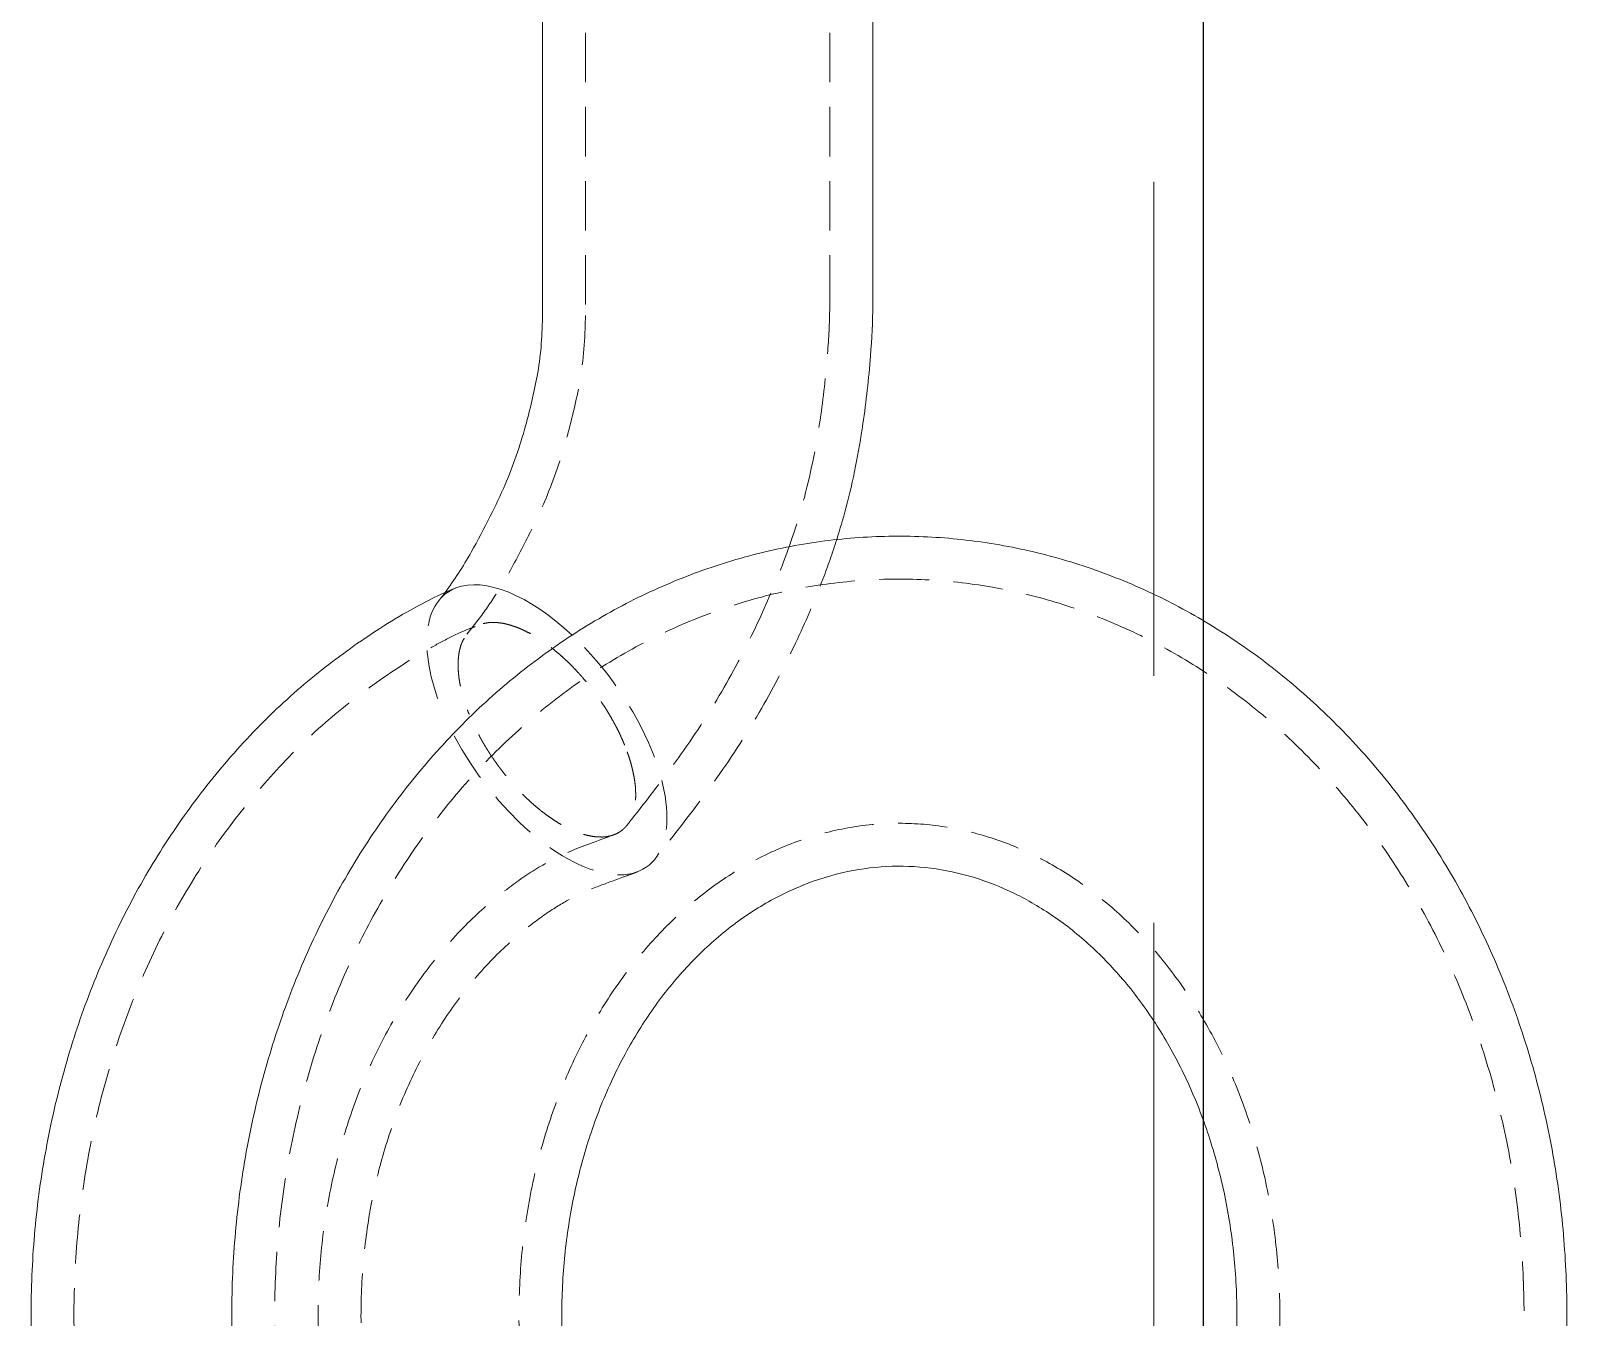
# Model space of a CAD drawing. Header units: millimetres. Extents: x -46397 to 283259, y -8690 to 23983.
# Drawn here: x 128234.5 to 128390, y 7012.3 to 7142.5 of the extents above; entities that cross this region are included whole.
import ezdxf

# ---------------------------------------------------------------- set-up
doc = ezdxf.new("R2010")
doc.units = ezdxf.units.MM
doc.linetypes.add('HIDDENX2', pattern=[0.75, 0.5, -0.25])
doc.layers.add('DUONGCHINH', color=7, linetype='Continuous', lineweight=25)

# ---------------------------------------------------------------- blocks, each defined once
blk = doc.blocks.new('A$C3d023de0')
at = {"color": 3, "linetype": 'HIDDENX2', "lineweight": 0, "ltscale": 100, "extrusion": (0, 1, 0)}
blk.add_line((600, 1954.61), (600, 454.61), dxfattribs=at)
at = {"layer": 'DUONGCHINH', "color": 2, "ltscale": 10, "extrusion": (0, 1, 0)}
blk.add_line((605, 1954.61), (605, 454.61), dxfattribs=at)
blk = doc.blocks.new('q kjekjas ad')
at = {"color": 1, "linetype": 'HIDDENX2', "lineweight": 0, "ltscale": 10, "extrusion": (0, 1, 0)}
for p, q in [((-4457.44, 1867.19), (-4457.44, 2044.75)), ((-4432.73, 1867.19), (-4432.73, 2044.75))]:
    blk.add_line(p, q, dxfattribs=at)
at = {"color": 2, "linetype": 'Continuous', "lineweight": 0, "ltscale": 10, "extrusion": (0, 1, 0)}
for p, q in [((-4461.78, 1867.19), (-4461.78, 2039.28)), ((-4428.38, 1867.19), (-4428.38, 2039.28))]:
    blk.add_line(p, q, dxfattribs=at)
at = {"color": 2, "linetype": 'Continuous', "lineweight": 0, "ltscale": 10}
blk.add_ellipse((-4461.35, 1824.16), major_axis=(10.15, -13.84), ratio=0.482304, start_param=1.941533, end_param=3.011061, dxfattribs=at)
at = {"color": 1, "linetype": 'HIDDENX2', "lineweight": 0, "ltscale": 10}
for start_param, end_param in [(3.011061, 4.22975), (1.088158, 1.941533), (-1.870023, 1.088158)]:
    blk.add_ellipse((-4461.35, 1824.16), major_axis=(10.15, -13.84), ratio=0.482304, start_param=start_param, end_param=end_param, dxfattribs=at)
at = {"color": 2, "linetype": 'Continuous', "lineweight": 0, "ltscale": 10}
for points, knots in [([(-4471.65, 1838.06), (-4470.7, 1839.32), (-4469.84, 1840.64), (-4468.35, 1843.3), (-4467.7, 1844.55), (-4466.55, 1846.82), (-4466.04, 1847.89), (-4464.76, 1850.86), (-4464.08, 1852.86), (-4463.05, 1856.58), (-4462.65, 1858.27), (-4461.97, 1861.87), (-4461.83, 1863.88), (-4461.79, 1866.31), (-4461.78, 1866.75), (-4461.78, 1867.19)], [1.202967, 1.202967, 1.202967, 1.202967, 6.71604, 6.71604, 11.010454, 11.010454, 14.749286, 14.749286, 21.290886, 21.290886, 26.543, 26.543, 32.500959, 32.500959, 33.824681, 33.824681, 33.824681, 33.824681]), ([(-4428.38, 1867.19), (-4428.38, 1865.45), (-4428.47, 1863.72), (-4428.78, 1859.69), (-4429.04, 1857.4), (-4429.79, 1852.25), (-4430.35, 1849.38), (-4431.38, 1845.51), (-4431.69, 1844.45), (-4432.02, 1843.41)], [0, 0, 0, 0, 5.212505, 5.212505, 12.122878, 12.122878, 20.889201, 20.889201, 24.207874, 24.207874, 24.207874, 24.207874]), ([(-4443.15, 1684.07), (-4444.28, 1684.51), (-4445.37, 1685), (-4447.86, 1686.21), (-4449.24, 1686.95), (-4452.67, 1688.92), (-4454.7, 1690.2), (-4458.9, 1693.12), (-4461.05, 1694.78), (-4465.04, 1698.24), (-4466.9, 1700.03), (-4470.52, 1703.83), (-4472.28, 1705.86), (-4475.64, 1710.13), (-4477.23, 1712.37), (-4480.17, 1716.94), (-4481.52, 1719.29), (-4484.02, 1724.11), (-4485.18, 1726.59), (-4487.26, 1731.68), (-4488.2, 1734.29), (-4489.83, 1739.58), (-4490.53, 1742.27), (-4491.7, 1747.68), (-4492.16, 1750.41), (-4492.84, 1755.91), (-4493.07, 1758.67), (-4493.27, 1764.19), (-4493.25, 1766.96), (-4492.97, 1772.46), (-4492.71, 1775.19), (-4491.95, 1780.6), (-4491.45, 1783.29), (-4490.22, 1788.56), (-4489.48, 1791.16), (-4487.79, 1796.25), (-4486.84, 1798.75), (-4484.7, 1803.6), (-4483.53, 1805.96), (-4480.98, 1810.52), (-4479.6, 1812.72), (-4476.65, 1816.94), (-4475.08, 1818.97), (-4471.78, 1822.8), (-4470.04, 1824.62), (-4466.41, 1828.04), (-4464.51, 1829.63), (-4460.59, 1832.59), (-4458.57, 1833.94), (-4454.42, 1836.4), (-4452.28, 1837.51), (-4447.94, 1839.45), (-4445.73, 1840.29), (-4441.24, 1841.71), (-4438.97, 1842.28), (-4434.39, 1843.15), (-4432.09, 1843.45), (-4427.47, 1843.77), (-4425.15, 1843.79), (-4420.54, 1843.57), (-4418.24, 1843.32), (-4413.68, 1842.56), (-4411.41, 1842.04), (-4406.95, 1840.75), (-4404.74, 1839.96), (-4400.41, 1838.15), (-4398.29, 1837.11), (-4394.14, 1834.79), (-4392.11, 1833.5), (-4388.19, 1830.69), (-4386.29, 1829.17), (-4382.63, 1825.9), (-4380.87, 1824.15), (-4377.51, 1820.46), (-4375.91, 1818.5), (-4372.89, 1814.41), (-4371.47, 1812.27), (-4368.83, 1807.83), (-4367.61, 1805.52), (-4365.37, 1800.77), (-4364.36, 1798.32), (-4362.55, 1793.31), (-4361.75, 1790.74), (-4360.4, 1785.52), (-4359.83, 1782.87), (-4358.94, 1777.5), (-4358.61, 1774.77), (-4358.2, 1769.3), (-4358.11, 1766.55), (-4358.17, 1761.03), (-4358.33, 1758.26), (-4358.87, 1752.76), (-4359.27, 1750.01), (-4360.3, 1744.57), (-4360.93, 1741.87), (-4362.43, 1736.54), (-4363.3, 1733.91), (-4365.26, 1728.76), (-4366.36, 1726.23), (-4368.76, 1721.29), (-4370.07, 1718.89), (-4372.9, 1714.23), (-4374.42, 1711.97), (-4377.64, 1707.63), (-4379.35, 1705.55), (-4382.94, 1701.58), (-4384.83, 1699.69), (-4388.75, 1696.12), (-4390.8, 1694.44), (-4395.01, 1691.32), (-4397.19, 1689.87), (-4401.35, 1687.41), (-4403.33, 1686.35), (-4405.34, 1685.4)], [0, 0, 0, 0, 3.736782, 3.736782, 8.690877, 8.690877, 16.285142, 16.285142, 24.7727, 24.7727, 32.741422, 32.741422, 41.031425, 41.031425, 49.425377, 49.425377, 57.629031, 57.629031, 65.89181, 65.89181, 74.223387, 74.223387, 82.53415, 82.53415, 90.835663, 90.835663, 99.143593, 99.143593, 107.458696, 107.458696, 115.761181, 115.761181, 124.069663, 124.069663, 132.364349, 132.364349, 140.660202, 140.660202, 148.934648, 148.934648, 157.19508, 157.19508, 165.431309, 165.431309, 173.630004, 173.630004, 181.794581, 181.794581, 189.902224, 189.902224, 197.967987, 197.967987, 205.972631, 205.972631, 213.938901, 213.938901, 221.860338, 221.860338, 229.761023, 229.761023, 237.650324, 237.650324, 245.544846, 245.544846, 253.465518, 253.465518, 261.415214, 261.415214, 269.417684, 269.417684, 277.461278, 277.461278, 285.56635, 285.56635, 293.710295, 293.710295, 301.905818, 301.905818, 310.129192, 310.129192, 318.383666, 318.383666, 326.65743, 326.65743, 334.941, 334.941, 343.241528, 343.241528, 351.539374, 351.539374, 359.849184, 359.849184, 368.153056, 368.153056, 376.465547, 376.465547, 384.771554, 384.771554, 393.080456, 393.080456, 401.381504, 401.381504, 409.674384, 409.674384, 417.958751, 417.958751, 426.22026, 426.22026, 434.468223, 434.468223, 442.681364, 442.681364, 449.750441, 449.750441, 449.750441, 449.750441]), ([(-4439.19, 1678.51), (-4440.57, 1678.58), (-4441.95, 1678.69), (-4445.82, 1679.11), (-4448.31, 1679.51), (-4453.24, 1680.59), (-4455.68, 1681.26), (-4460.49, 1682.87), (-4462.86, 1683.8), (-4467.51, 1685.92), (-4469.79, 1687.11), (-4474.24, 1689.72), (-4476.41, 1691.15), (-4480.61, 1694.23), (-4482.64, 1695.89), (-4486.56, 1699.41), (-4488.44, 1701.28), (-4492.03, 1705.21), (-4493.74, 1707.28), (-4496.98, 1711.58), (-4498.5, 1713.82), (-4501.34, 1718.45), (-4502.67, 1720.84), (-4505.09, 1725.75), (-4506.2, 1728.27), (-4508.19, 1733.4), (-4509.07, 1736.02), (-4510.6, 1741.34), (-4511.25, 1744.04), (-4512.31, 1749.47), (-4512.73, 1752.22), (-4513.31, 1757.73), (-4513.48, 1760.49), (-4513.58, 1766.02), (-4513.5, 1768.78), (-4513.12, 1774.26), (-4512.81, 1776.99), (-4511.94, 1782.38), (-4511.39, 1785.05), (-4510.06, 1790.29), (-4509.28, 1792.87), (-4507.5, 1797.92), (-4506.49, 1800.39), (-4504.26, 1805.2), (-4503.04, 1807.54), (-4500.4, 1812.02), (-4498.98, 1814.18), (-4495.97, 1818.3), (-4494.37, 1820.27), (-4490.98, 1824.06), (-4489.18, 1825.87), (-4485.46, 1829.19), (-4483.56, 1830.71), (-4479.64, 1833.54), (-4477.63, 1834.87), (-4473.96, 1836.97), (-4472.05, 1837.94), (-4470.54, 1838.52)], [487.002271, 487.002271, 487.002271, 487.002271, 491.446747, 491.446747, 499.52563, 499.52563, 507.620648, 507.620648, 515.724669, 515.724669, 523.86068, 523.86068, 532.015976, 532.015976, 540.207314, 540.207314, 548.422614, 548.422614, 556.665861, 556.665861, 564.932935, 564.932935, 573.211754, 573.211754, 581.511744, 581.511744, 589.811149, 589.811149, 598.125079, 598.125079, 606.432974, 606.432974, 614.747888, 614.747888, 623.056614, 623.056614, 631.370281, 631.370281, 639.675133, 639.675133, 647.964596, 647.964596, 656.270969, 656.270969, 664.572003, 664.572003, 672.78997, 672.78997, 680.981042, 680.981042, 689.309319, 689.309319, 697.364517, 697.364517, 705.44689, 705.44689, 711.420081, 711.420081, 711.420081, 711.420081]), ([(-4425.94, 1713.19), (-4425.27, 1713.37), (-4424.61, 1713.58), (-4422.2, 1714.4), (-4420.48, 1715.13), (-4417.13, 1716.83), (-4415.5, 1717.8), (-4412.36, 1719.98), (-4410.84, 1721.18), (-4407.96, 1723.78), (-4406.58, 1725.18), (-4403.99, 1728.17), (-4402.76, 1729.76), (-4400.49, 1733.08), (-4399.43, 1734.83), (-4397.51, 1738.44), (-4396.64, 1740.32), (-4395.1, 1744.16), (-4394.43, 1746.14), (-4393.29, 1750.16), (-4392.82, 1752.21), (-4392.1, 1756.34), (-4391.84, 1758.42), (-4391.54, 1762.59), (-4391.5, 1764.67), (-4391.62, 1768.81), (-4391.79, 1770.87), (-4392.33, 1774.9), (-4392.7, 1776.89), (-4393.64, 1780.75), (-4394.21, 1782.64), (-4395.51, 1786.27), (-4396.26, 1788.02), (-4397.9, 1791.37), (-4398.81, 1792.96), (-4400.75, 1795.96), (-4401.79, 1797.37), (-4403.99, 1799.99), (-4405.14, 1801.2), (-4407.55, 1803.4), (-4408.8, 1804.4), (-4411.37, 1806.16), (-4412.7, 1806.94), (-4415.41, 1808.26), (-4416.8, 1808.81), (-4419.63, 1809.66), (-4421.07, 1809.97), (-4423.99, 1810.34), (-4425.48, 1810.4), (-4428.48, 1810.24), (-4429.99, 1810.03), (-4433, 1809.33), (-4434.49, 1808.84), (-4437.41, 1807.6), (-4438.84, 1806.85), (-4441.6, 1805.11), (-4442.94, 1804.12), (-4445.49, 1801.91), (-4446.71, 1800.7), (-4449.01, 1798.09), (-4450.1, 1796.68), (-4452.12, 1793.68), (-4453.06, 1792.09), (-4454.77, 1788.76), (-4455.55, 1787.01), (-4456.92, 1783.39), (-4457.51, 1781.51), (-4458.5, 1777.66), (-4458.9, 1775.67), (-4459.5, 1771.65), (-4459.69, 1769.59), (-4459.87, 1765.46), (-4459.85, 1763.37), (-4459.61, 1759.2), (-4459.38, 1757.11), (-4458.71, 1752.97), (-4458.26, 1750.91), (-4457.17, 1746.88), (-4456.53, 1744.89), (-4455.04, 1741.02), (-4454.19, 1739.13), (-4452.33, 1735.5), (-4451.3, 1733.75), (-4449.09, 1730.41), (-4447.9, 1728.81), (-4445.37, 1725.78), (-4444.02, 1724.34), (-4441.24, 1721.75), (-4439.81, 1720.58), (-4436.77, 1718.36), (-4435.15, 1717.32), (-4432.16, 1715.72), (-4430.73, 1715.11), (-4428.28, 1714.14), (-4427.36, 1713.79), (-4426.43, 1713.44)], [163.287336, 163.287336, 163.287336, 163.287336, 165.834441, 165.834441, 172.520937, 172.520937, 179.121616, 179.121616, 185.621, 185.621, 192.040478, 192.040478, 198.407051, 198.407051, 204.732681, 204.732681, 211.031282, 211.031282, 217.321416, 217.321416, 223.60642, 223.60642, 229.887517, 229.887517, 236.171753, 236.171753, 242.462925, 242.462925, 248.75409, 248.75409, 255.051114, 255.051114, 261.366473, 261.366473, 267.692478, 267.692478, 274.049214, 274.049214, 280.468081, 280.468081, 286.95951, 286.95951, 293.571445, 293.571445, 300.370556, 300.370556, 307.368804, 307.368804, 314.577543, 314.577543, 321.915045, 321.915045, 329.192042, 329.192042, 336.276195, 336.276195, 343.137632, 343.137632, 349.795402, 349.795402, 356.306958, 356.306958, 362.734912, 362.734912, 369.104798, 369.104798, 375.432671, 375.432671, 381.747649, 381.747649, 388.052325, 388.052325, 394.344767, 394.344767, 400.638283, 400.638283, 406.926969, 406.926969, 413.208873, 413.208873, 419.506659, 419.506659, 425.777707, 425.777707, 432.075745, 432.075745, 438.487717, 438.487717, 444.689584, 444.689584, 451.256317, 451.256317, 456.953501, 456.953501, 460.240114, 460.240114, 460.240114, 460.240114])]:
    blk.add_open_spline(points, degree=3, knots=knots, dxfattribs=at)
at = {"color": 1, "linetype": 'HIDDENX2', "lineweight": 0, "ltscale": 10}
for points, knots in [([(-4469.44, 1833.84), (-4468.74, 1834.72), (-4468.09, 1835.54), (-4466.88, 1837.26), (-4466.31, 1838.14), (-4464.98, 1840.38), (-4464.23, 1841.8), (-4462.83, 1844.54), (-4462.18, 1845.88), (-4460.76, 1849.17), (-4460.06, 1851.19), (-4458.96, 1855.03), (-4458.52, 1856.83), (-4457.74, 1860.75), (-4457.52, 1862.95), (-4457.45, 1865.82), (-4457.44, 1866.51), (-4457.44, 1867.19)], [0, 0, 0, 0, 3.622244, 3.622244, 7.119635, 7.119635, 12.072728, 12.072728, 16.747494, 16.747494, 23.34736, 23.34736, 28.947643, 28.947643, 35.523479, 35.523479, 37.572901, 37.572901, 37.572901, 37.572901]), ([(-4432.73, 1867.19), (-4432.73, 1865.64), (-4432.81, 1864.08), (-4433.09, 1860.35), (-4433.32, 1858.17), (-4434.04, 1853.2), (-4434.57, 1850.4), (-4435.93, 1845.31), (-4436.69, 1843), (-4438.37, 1838.62), (-4439.28, 1836.56), (-4441.36, 1832.16), (-4442.58, 1829.85), (-4445.28, 1825.29), (-4446.78, 1823.06), (-4449.77, 1818.94), (-4451.25, 1817.02), (-4452.92, 1814.91), (-4453.09, 1814.7), (-4453.26, 1814.48)], [0, 0, 0, 0, 4.667864, 4.667864, 11.245116, 11.245116, 19.775437, 19.775437, 27.155795, 27.155795, 34.085706, 34.085706, 42.145558, 42.145558, 50.53173, 50.53173, 58.263865, 58.263865, 59.145405, 59.145405, 59.145405, 59.145405]), ([(-4432.02, 1843.41), (-4432.45, 1842.05), (-4432.92, 1840.71), (-4434.26, 1837.2), (-4435.19, 1835.05), (-4437.32, 1830.54), (-4438.55, 1828.18), (-4441.29, 1823.48), (-4442.83, 1821.13), (-4445.88, 1816.89), (-4447.36, 1814.95), (-4449.38, 1812.38), (-4449.9, 1811.73), (-4450.42, 1811.08)], [24.207874, 24.207874, 24.207874, 24.207874, 28.51224, 28.51224, 35.68008, 35.68008, 43.846065, 43.846065, 52.528654, 52.528654, 60.300595, 60.300595, 62.967853, 62.967853, 62.967853, 62.967853]), ([(-4440.97, 1687.89), (-4442.43, 1688.45), (-4443.99, 1689.14), (-4446.38, 1690.35), (-4447.29, 1690.85), (-4450.34, 1692.58), (-4452.42, 1693.89), (-4456.6, 1696.82), (-4458.7, 1698.46), (-4462.55, 1701.86), (-4464.34, 1703.6), (-4467.82, 1707.34), (-4469.52, 1709.34), (-4472.75, 1713.53), (-4474.27, 1715.73), (-4477.06, 1720.22), (-4478.34, 1722.51), (-4480.7, 1727.23), (-4481.78, 1729.67), (-4483.72, 1734.65), (-4484.59, 1737.21), (-4486.08, 1742.38), (-4486.71, 1745), (-4487.74, 1750.28), (-4488.13, 1752.95), (-4488.68, 1758.3), (-4488.84, 1760.99), (-4488.92, 1766.36), (-4488.83, 1769.04), (-4488.43, 1774.36), (-4488.11, 1777.01), (-4487.23, 1782.23), (-4486.67, 1784.81), (-4485.34, 1789.88), (-4484.55, 1792.37), (-4482.77, 1797.22), (-4481.76, 1799.6), (-4479.55, 1804.19), (-4478.34, 1806.43), (-4475.73, 1810.71), (-4474.32, 1812.77), (-4471.33, 1816.7), (-4469.75, 1818.57), (-4466.42, 1822.1), (-4464.67, 1823.76), (-4461.04, 1826.85), (-4459.15, 1828.29), (-4455.25, 1830.9), (-4453.24, 1832.09), (-4449.14, 1834.2), (-4447.04, 1835.13), (-4442.78, 1836.71), (-4440.61, 1837.38), (-4436.24, 1838.42), (-4434.03, 1838.81), (-4429.61, 1839.31), (-4427.38, 1839.43), (-4422.94, 1839.39), (-4420.72, 1839.23), (-4416.31, 1838.64), (-4414.12, 1838.21), (-4409.79, 1837.09), (-4407.65, 1836.39), (-4403.44, 1834.75), (-4401.38, 1833.79), (-4397.34, 1831.64), (-4395.37, 1830.43), (-4391.55, 1827.79), (-4389.69, 1826.35), (-4386.13, 1823.24), (-4384.41, 1821.56), (-4381.14, 1818.02), (-4379.58, 1816.15), (-4376.65, 1812.21), (-4375.27, 1810.15), (-4372.71, 1805.86), (-4371.52, 1803.63), (-4369.35, 1799.03), (-4368.37, 1796.65), (-4366.62, 1791.79), (-4365.86, 1789.3), (-4364.56, 1784.23), (-4364.02, 1781.65), (-4363.18, 1776.42), (-4362.88, 1773.78), (-4362.51, 1768.46), (-4362.44, 1765.78), (-4362.55, 1760.41), (-4362.72, 1757.72), (-4363.31, 1752.37), (-4363.72, 1749.71), (-4364.78, 1744.43), (-4365.43, 1741.81), (-4366.96, 1736.65), (-4367.84, 1734.11), (-4369.82, 1729.14), (-4370.92, 1726.7), (-4373.33, 1721.96), (-4374.65, 1719.65), (-4377.48, 1715.19), (-4378.99, 1713.04), (-4382.2, 1708.91), (-4383.9, 1706.93), (-4387.46, 1703.18), (-4389.33, 1701.41), (-4393.21, 1698.07), (-4395.23, 1696.51), (-4399.4, 1693.62), (-4401.55, 1692.29), (-4405.96, 1689.88), (-4408.22, 1688.8), (-4412.81, 1686.9), (-4415.15, 1686.07), (-4419.89, 1684.7), (-4422.28, 1684.15), (-4427.1, 1683.32), (-4429.53, 1683.03), (-4434.4, 1682.74), (-4436.83, 1682.74), (-4441.69, 1682.99), (-4444.11, 1683.25), (-4448.92, 1684.05), (-4451.31, 1684.58), (-4456.02, 1685.91), (-4458.35, 1686.71), (-4462.93, 1688.56), (-4465.18, 1689.61), (-4469.57, 1691.96), (-4471.71, 1693.26), (-4475.88, 1696.09), (-4477.9, 1697.63), (-4481.79, 1700.91), (-4483.67, 1702.66), (-4487.25, 1706.36), (-4488.97, 1708.32), (-4492.21, 1712.4), (-4493.74, 1714.53), (-4496.6, 1718.95), (-4497.93, 1721.24), (-4500.39, 1725.94), (-4501.51, 1728.36), (-4503.53, 1733.31), (-4504.44, 1735.84), (-4506.01, 1740.97), (-4506.69, 1743.58), (-4507.8, 1748.85), (-4508.24, 1751.51), (-4508.88, 1756.86), (-4509.08, 1759.55), (-4509.24, 1764.92), (-4509.2, 1767.6), (-4508.88, 1772.94), (-4508.6, 1775.6), (-4507.81, 1780.84), (-4507.3, 1783.44), (-4506.05, 1788.54), (-4505.3, 1791.05), (-4503.6, 1795.95), (-4502.63, 1798.35), (-4500.5, 1803.02), (-4499.32, 1805.29), (-4496.77, 1809.63), (-4495.41, 1811.71), (-4492.5, 1815.69), (-4490.95, 1817.59), (-4487.68, 1821.23), (-4485.93, 1822.97), (-4482.33, 1826.15), (-4480.49, 1827.59), (-4476.67, 1830.31), (-4474.69, 1831.59), (-4471.89, 1833.13), (-4471.16, 1833.51), (-4470, 1834.05), (-4469.58, 1834.23), (-4469.05, 1834.44), (-4468.96, 1834.47), (-4468.76, 1834.55), (-4468.63, 1834.6), (-4468.39, 1834.7), (-4468.27, 1834.74), (-4468.15, 1834.79)], [0, 0, 0, 0, 5.168767, 5.168767, 8.494414, 8.494414, 16.316634, 16.316634, 24.651506, 24.651506, 32.400611, 32.400611, 40.514911, 40.514911, 48.681598, 48.681598, 56.646036, 56.646036, 64.687646, 64.687646, 72.78762, 72.78762, 80.857924, 80.857924, 88.931761, 88.931761, 97.008113, 97.008113, 105.092506, 105.092506, 113.163775, 113.163775, 121.239416, 121.239416, 129.306948, 129.306948, 137.363803, 137.363803, 145.414438, 145.414438, 153.436933, 153.436933, 161.446436, 161.446436, 169.424804, 169.424804, 177.382569, 177.382569, 185.287582, 185.287582, 193.143438, 193.143438, 200.962432, 200.962432, 208.732506, 208.732506, 216.485728, 216.485728, 224.222502, 224.222502, 231.962094, 231.962094, 239.706495, 239.706495, 247.48316, 247.48316, 255.306263, 255.306263, 263.175714, 263.175714, 271.106766, 271.106766, 279.046392, 279.046392, 287.026008, 287.026008, 295.026826, 295.026826, 303.058301, 303.058301, 311.105773, 311.105773, 319.16225, 319.16225, 327.234982, 327.234982, 335.30307, 335.30307, 343.383544, 343.383544, 351.456769, 351.456769, 359.537456, 359.537456, 367.613105, 367.613105, 375.685896, 375.685896, 383.756708, 383.756708, 391.811423, 391.811423, 399.862187, 399.862187, 407.88606, 407.88606, 415.909143, 415.909143, 423.921172, 423.921172, 431.906713, 431.906713, 439.863748, 439.863748, 447.786791, 447.786791, 455.69731, 455.69731, 463.587166, 463.587166, 471.485972, 471.485972, 479.379216, 479.379216, 487.285305, 487.285305, 495.213501, 495.213501, 503.158951, 503.158951, 511.137958, 511.137958, 519.134367, 519.134367, 527.168319, 527.168319, 535.207925, 535.207925, 543.255555, 543.255555, 551.314602, 551.314602, 559.380076, 559.380076, 567.460405, 567.460405, 575.535204, 575.535204, 583.62058, 583.62058, 591.696832, 591.696832, 599.782144, 599.782144, 607.857629, 607.857629, 615.919222, 615.919222, 623.99819, 623.99819, 632.072605, 632.072605, 640.064771, 640.064771, 648.044076, 648.044076, 656.165248, 656.165248, 664.016637, 664.016637, 672.032002, 672.032002, 674.758867, 674.758867, 676.232648, 676.232648, 676.543742, 676.543742, 677.043742, 677.043742, 677.517039, 677.517039, 677.517039, 677.517039]), ([(-4453.49, 1822.62), (-4453.49, 1822.63), (-4453.5, 1822.65), (-4453.51, 1822.67), (-4453.56, 1822.79), (-4453.61, 1822.91), (-4453.66, 1823.03), (-4453.71, 1823.15), (-4453.77, 1823.27), (-4453.82, 1823.39), (-4453.88, 1823.52), (-4453.93, 1823.64), (-4453.99, 1823.77), (-4454.05, 1823.89), (-4454.11, 1824.01), (-4454.17, 1824.13), (-4454.23, 1824.25), (-4454.29, 1824.37), (-4454.35, 1824.49), (-4454.37, 1824.52), (-4454.39, 1824.56), (-4454.41, 1824.6), (-4454.43, 1824.64), (-4454.45, 1824.67), (-4454.47, 1824.7), (-4454.51, 1824.78), (-4454.55, 1824.85), (-4454.59, 1824.93), (-4454.63, 1825), (-4454.67, 1825.08), (-4454.71, 1825.15), (-4454.81, 1825.32), (-4454.9, 1825.49), (-4455.01, 1825.67), (-4455.02, 1825.69), (-4455.04, 1825.72), (-4455.06, 1825.75), (-4455.16, 1825.92), (-4455.27, 1826.09), (-4455.38, 1826.27), (-4455.4, 1826.3), (-4455.42, 1826.34), (-4455.44, 1826.38), (-4455.55, 1826.55), (-4455.67, 1826.72), (-4455.78, 1826.89), (-4455.8, 1826.92), (-4455.82, 1826.95), (-4455.84, 1826.98), (-4455.85, 1826.99), (-4455.86, 1827.01), (-4455.87, 1827.03), (-4455.99, 1827.2), (-4456.11, 1827.37), (-4456.23, 1827.55), (-4456.25, 1827.57), (-4456.27, 1827.59), (-4456.28, 1827.61), (-4456.4, 1827.78), (-4456.53, 1827.95), (-4456.66, 1828.13), (-4456.68, 1828.15), (-4456.7, 1828.18), (-4456.73, 1828.21), (-4456.86, 1828.38), (-4456.99, 1828.55), (-4457.13, 1828.72), (-4457.15, 1828.75), (-4457.18, 1828.78), (-4457.21, 1828.82), (-4457.34, 1828.98), (-4457.48, 1829.15), (-4457.63, 1829.32), (-4457.64, 1829.34), (-4457.65, 1829.35), (-4457.66, 1829.36), (-4457.75, 1829.46), (-4457.83, 1829.56), (-4457.92, 1829.66), (-4457.98, 1829.73), (-4458.04, 1829.79), (-4458.11, 1829.86), (-4458.12, 1829.88), (-4458.14, 1829.9), (-4458.15, 1829.91), (-4458.3, 1830.08), (-4458.45, 1830.24), (-4458.61, 1830.4), (-4458.63, 1830.42), (-4458.65, 1830.44), (-4458.67, 1830.46), (-4458.81, 1830.61), (-4458.96, 1830.76), (-4459.11, 1830.91), (-4459.26, 1831.06), (-4459.42, 1831.2), (-4459.57, 1831.35), (-4459.73, 1831.49), (-4459.89, 1831.63), (-4460.05, 1831.78), (-4460.22, 1831.92), (-4460.39, 1832.06), (-4460.56, 1832.2), (-4460.61, 1832.25), (-4460.66, 1832.29), (-4460.71, 1832.33), (-4460.83, 1832.42), (-4460.96, 1832.52), (-4461.08, 1832.62), (-4461.26, 1832.75), (-4461.44, 1832.88), (-4461.62, 1833.01), (-4461.79, 1833.13), (-4461.95, 1833.24), (-4462.12, 1833.35), (-4462.29, 1833.46), (-4462.46, 1833.57), (-4462.64, 1833.67), (-4462.81, 1833.77), (-4462.98, 1833.87), (-4463.15, 1833.96), (-4463.32, 1834.04), (-4463.48, 1834.13), (-4463.64, 1834.2), (-4463.75, 1834.26), (-4463.85, 1834.3), (-4463.96, 1834.35), (-4464.02, 1834.37), (-4464.07, 1834.4), (-4464.13, 1834.42), (-4464.29, 1834.49), (-4464.45, 1834.55), (-4464.62, 1834.61), (-4464.77, 1834.66), (-4464.93, 1834.71), (-4465.08, 1834.76), (-4465.23, 1834.8), (-4465.38, 1834.84), (-4465.53, 1834.88), (-4465.69, 1834.91), (-4465.83, 1834.94), (-4465.98, 1834.96), (-4466.13, 1834.98), (-4466.28, 1835), (-4466.43, 1835.01), (-4466.58, 1835.02), (-4466.72, 1835.03), (-4466.86, 1835.02), (-4466.93, 1835.02), (-4467, 1835.02), (-4467.07, 1835.02), (-4467.14, 1835.01), (-4467.21, 1835), (-4467.28, 1835), (-4467.41, 1834.98), (-4467.54, 1834.96), (-4467.66, 1834.93), (-4467.67, 1834.93), (-4467.68, 1834.93), (-4467.69, 1834.93), (-4467.81, 1834.9), (-4467.93, 1834.86), (-4468.05, 1834.82), (-4468.06, 1834.82), (-4468.07, 1834.82), (-4468.07, 1834.81), (-4468.16, 1834.78), (-4468.24, 1834.75), (-4468.32, 1834.71), (-4468.35, 1834.7), (-4468.38, 1834.68), (-4468.41, 1834.67), (-4468.42, 1834.67), (-4468.42, 1834.66), (-4468.43, 1834.66), (-4468.54, 1834.6), (-4468.64, 1834.54), (-4468.75, 1834.48), (-4468.75, 1834.47), (-4468.76, 1834.47), (-4468.77, 1834.46), (-4468.79, 1834.44), (-4468.82, 1834.42), (-4468.85, 1834.41), (-4468.92, 1834.35), (-4468.99, 1834.3), (-4469.06, 1834.24), (-4469.06, 1834.24), (-4469.07, 1834.23), (-4469.07, 1834.23), (-4469.15, 1834.16), (-4469.22, 1834.08), (-4469.29, 1834.01), (-4469.31, 1834), (-4469.32, 1833.98), (-4469.33, 1833.97), (-4469.34, 1833.96), (-4469.34, 1833.96), (-4469.34, 1833.95), (-4469.43, 1833.86), (-4469.5, 1833.76), (-4469.57, 1833.65), (-4469.58, 1833.65), (-4469.59, 1833.64), (-4469.59, 1833.63), (-4469.66, 1833.52), (-4469.73, 1833.41), (-4469.79, 1833.29), (-4469.79, 1833.29), (-4469.8, 1833.28), (-4469.8, 1833.27), (-4469.85, 1833.18), (-4469.9, 1833.08), (-4469.94, 1832.98), (-4469.95, 1832.95), (-4469.96, 1832.93), (-4469.97, 1832.9), (-4469.97, 1832.9), (-4469.97, 1832.89), (-4469.98, 1832.88), (-4470.03, 1832.76), (-4470.07, 1832.63), (-4470.11, 1832.49), (-4470.11, 1832.48), (-4470.12, 1832.46), (-4470.12, 1832.44), (-4470.16, 1832.31), (-4470.19, 1832.17), (-4470.22, 1832.03), (-4470.22, 1832.01), (-4470.23, 1831.99), (-4470.23, 1831.98), (-4470.24, 1831.89), (-4470.26, 1831.8), (-4470.27, 1831.71), (-4470.28, 1831.66), (-4470.29, 1831.6), (-4470.29, 1831.54), (-4470.29, 1831.52), (-4470.3, 1831.51), (-4470.3, 1831.49), (-4470.31, 1831.33), (-4470.32, 1831.17), (-4470.33, 1831.01), (-4470.33, 1830.99), (-4470.33, 1830.98), (-4470.33, 1830.97), (-4470.34, 1830.8), (-4470.34, 1830.63), (-4470.33, 1830.46), (-4470.33, 1830.45), (-4470.33, 1830.44), (-4470.33, 1830.43), (-4470.32, 1830.25), (-4470.31, 1830.07), (-4470.29, 1829.89), (-4470.28, 1829.74), (-4470.26, 1829.59), (-4470.25, 1829.45), (-4470.24, 1829.39), (-4470.23, 1829.33), (-4470.22, 1829.28), (-4470.2, 1829.14), (-4470.18, 1829.01), (-4470.16, 1828.88), (-4470.15, 1828.86), (-4470.15, 1828.84), (-4470.15, 1828.83), (-4470.14, 1828.77), (-4470.13, 1828.72), (-4470.12, 1828.67), (-4470.08, 1828.51), (-4470.05, 1828.36), (-4470.02, 1828.21), (-4470, 1828.16), (-4469.99, 1828.11), (-4469.98, 1828.06), (-4469.95, 1827.93), (-4469.92, 1827.81), (-4469.88, 1827.68), (-4469.86, 1827.59), (-4469.83, 1827.5), (-4469.8, 1827.41), (-4469.76, 1827.28), (-4469.72, 1827.15), (-4469.68, 1827.02), (-4469.66, 1826.93), (-4469.63, 1826.85), (-4469.6, 1826.77), (-4469.55, 1826.63), (-4469.51, 1826.5), (-4469.46, 1826.36), (-4469.43, 1826.28), (-4469.4, 1826.21), (-4469.37, 1826.13), (-4469.37, 1826.12), (-4469.37, 1826.12), (-4469.37, 1826.11), (-4469.34, 1826.04), (-4469.31, 1825.97), (-4469.28, 1825.9), (-4469.26, 1825.84), (-4469.24, 1825.79), (-4469.22, 1825.74), (-4469.22, 1825.73), (-4469.21, 1825.72), (-4469.21, 1825.71)], [0.456454, 0.456454, 0.456454, 0.456454, 0.4574827, 0.4574827, 0.4574827, 0.4647793, 0.4647793, 0.4647793, 0.4720758, 0.4720758, 0.4720758, 0.4800139, 0.4800139, 0.4800139, 0.4879521, 0.4879521, 0.4879521, 0.4958902, 0.4958902, 0.4958902, 0.4985809, 0.4985809, 0.4985809, 0.5009201, 0.5009201, 0.5009201, 0.5059501, 0.5059501, 0.5059501, 0.51098, 0.51098, 0.51098, 0.5220038, 0.5220038, 0.5220038, 0.5238626, 0.5238626, 0.5238626, 0.5345102, 0.5345102, 0.5345102, 0.5367453, 0.5367453, 0.5367453, 0.5470384, 0.5470384, 0.5470384, 0.5486338, 0.5486338, 0.5486338, 0.5496279, 0.5496279, 0.5496279, 0.5596178, 0.5596178, 0.5596178, 0.5608648, 0.5608648, 0.5608648, 0.5705835, 0.5705835, 0.5705835, 0.5721017, 0.5721017, 0.5721017, 0.5815703, 0.5815703, 0.5815703, 0.5833386, 0.5833386, 0.5833386, 0.5926258, 0.5926258, 0.5926258, 0.5933494, 0.5933494, 0.5933494, 0.5987042, 0.5987042, 0.5987042, 0.6024326, 0.6024326, 0.6024326, 0.6033602, 0.6033602, 0.6033602, 0.6122564, 0.6122564, 0.6122564, 0.6133711, 0.6133711, 0.6133711, 0.6215443, 0.6215443, 0.6215443, 0.6297175, 0.6297175, 0.6297175, 0.6378907, 0.6378907, 0.6378907, 0.6462967, 0.6462967, 0.6462967, 0.6487336, 0.6487336, 0.6487336, 0.6547027, 0.6547027, 0.6547027, 0.6631087, 0.6631087, 0.6631087, 0.6708863, 0.6708863, 0.6708863, 0.6786639, 0.6786639, 0.6786639, 0.6864415, 0.6864415, 0.6864415, 0.6937973, 0.6937973, 0.6937973, 0.698599, 0.698599, 0.698599, 0.7011532, 0.7011532, 0.7011532, 0.7085091, 0.7085091, 0.7085091, 0.7156267, 0.7156267, 0.7156267, 0.7227443, 0.7227443, 0.7227443, 0.729862, 0.729862, 0.729862, 0.7372822, 0.7372822, 0.7372822, 0.7447024, 0.7447024, 0.7447024, 0.7483454, 0.7483454, 0.7483454, 0.7521226, 0.7521226, 0.7521226, 0.7594739, 0.7594739, 0.7594739, 0.759954, 0.759954, 0.759954, 0.7673321, 0.7673321, 0.7673321, 0.7677854, 0.7677854, 0.7677854, 0.7732556, 0.7732556, 0.7732556, 0.7751975, 0.7751975, 0.7751975, 0.7756168, 0.7756168, 0.7756168, 0.7831444, 0.7831444, 0.7831444, 0.7836843, 0.7836843, 0.7836843, 0.7857343, 0.7857343, 0.7857343, 0.7912728, 0.7912728, 0.7912728, 0.7917517, 0.7917517, 0.7917517, 0.7982312, 0.7982312, 0.7982312, 0.7994068, 0.7994068, 0.7994068, 0.7998192, 0.7998192, 0.7998192, 0.8076687, 0.8076687, 0.8076687, 0.8083278, 0.8083278, 0.8083278, 0.8162658, 0.8162658, 0.8162658, 0.8168363, 0.8168363, 0.8168363, 0.8232946, 0.8232946, 0.8232946, 0.8248684, 0.8248684, 0.8248684, 0.8253449, 0.8253449, 0.8253449, 0.8333207, 0.8333207, 0.8333207, 0.8344013, 0.8344013, 0.8344013, 0.8424826, 0.8424826, 0.8424826, 0.8434578, 0.8434578, 0.8434578, 0.8483718, 0.8483718, 0.8483718, 0.8516547, 0.8516547, 0.8516547, 0.8525142, 0.8525142, 0.8525142, 0.8613044, 0.8613044, 0.8613044, 0.8620147, 0.8620147, 0.8620147, 0.8710119, 0.8710119, 0.8710119, 0.8715151, 0.8715151, 0.8715151, 0.8810156, 0.8810156, 0.8810156, 0.8886737, 0.8886737, 0.8886737, 0.8916438, 0.8916438, 0.8916438, 0.8985641, 0.8985641, 0.8985641, 0.8994676, 0.8994676, 0.8994676, 0.9022721, 0.9022721, 0.9022721, 0.9102898, 0.9102898, 0.9102898, 0.9129003, 0.9129003, 0.9129003, 0.9198669, 0.9198669, 0.9198669, 0.9247641, 0.9247641, 0.9247641, 0.9320235, 0.9320235, 0.9320235, 0.9366279, 0.9366279, 0.9366279, 0.9441101, 0.9441101, 0.9441101, 0.9484917, 0.9484917, 0.9484917, 0.948757, 0.948757, 0.948757, 0.9527781, 0.9527781, 0.9527781, 0.9557319, 0.9557319, 0.9557319, 0.9562866, 0.9562866, 0.9562866, 0.9562866]), ([(-4468.25, 1823.67), (-4468.25, 1823.67), (-4468.25, 1823.66), (-4468.24, 1823.65), (-4468.23, 1823.63), (-4468.22, 1823.61), (-4468.2, 1823.58), (-4468.19, 1823.56), (-4468.18, 1823.53), (-4468.17, 1823.51), (-4468.14, 1823.47), (-4468.12, 1823.42), (-4468.09, 1823.36), (-4468.06, 1823.31), (-4468.03, 1823.26), (-4468, 1823.21), (-4467.99, 1823.18), (-4467.97, 1823.15), (-4467.95, 1823.12), (-4467.93, 1823.07), (-4467.9, 1823.02), (-4467.87, 1822.97), (-4467.84, 1822.92), (-4467.81, 1822.86), (-4467.78, 1822.81), (-4467.75, 1822.76), (-4467.71, 1822.71), (-4467.68, 1822.65), (-4467.64, 1822.57), (-4467.59, 1822.49), (-4467.54, 1822.42), (-4467.49, 1822.34), (-4467.45, 1822.26), (-4467.4, 1822.19), (-4467.39, 1822.18), (-4467.39, 1822.16), (-4467.38, 1822.15), (-4467.34, 1822.09), (-4467.3, 1822.03), (-4467.27, 1821.98), (-4467.26, 1821.97), (-4467.26, 1821.96), (-4467.26, 1821.96), (-4467.21, 1821.89), (-4467.17, 1821.82), (-4467.12, 1821.75), (-4467.08, 1821.68), (-4467.03, 1821.61), (-4466.99, 1821.55), (-4466.95, 1821.49), (-4466.91, 1821.43), (-4466.87, 1821.37), (-4466.87, 1821.36), (-4466.86, 1821.36), (-4466.86, 1821.35), (-4466.85, 1821.33), (-4466.83, 1821.31), (-4466.82, 1821.3), (-4466.79, 1821.26), (-4466.77, 1821.21), (-4466.74, 1821.17), (-4466.69, 1821.11), (-4466.65, 1821.05), (-4466.6, 1820.98), (-4466.56, 1820.92), (-4466.52, 1820.86), (-4466.47, 1820.8), (-4466.41, 1820.71), (-4466.34, 1820.61), (-4466.27, 1820.51), (-4466.2, 1820.42), (-4466.14, 1820.34), (-4466.07, 1820.25), (-4466, 1820.15), (-4465.92, 1820.05), (-4465.84, 1819.95), (-4465.77, 1819.85), (-4465.69, 1819.75), (-4465.61, 1819.65), (-4465.53, 1819.55), (-4465.44, 1819.45), (-4465.36, 1819.35), (-4465.28, 1819.25), (-4465.2, 1819.15), (-4465.12, 1819.06), (-4465.11, 1819.05), (-4465.11, 1819.05), (-4465.1, 1819.04), (-4464.99, 1818.92), (-4464.89, 1818.79), (-4464.77, 1818.67), (-4464.77, 1818.65), (-4464.76, 1818.64), (-4464.75, 1818.63), (-4464.74, 1818.63), (-4464.74, 1818.62), (-4464.73, 1818.62), (-4464.7, 1818.58), (-4464.66, 1818.54), (-4464.63, 1818.5), (-4464.61, 1818.48), (-4464.6, 1818.47), (-4464.58, 1818.45), (-4464.48, 1818.34), (-4464.37, 1818.22), (-4464.27, 1818.11), (-4464.22, 1818.06), (-4464.18, 1818.02), (-4464.13, 1817.97), (-4464.01, 1817.84), (-4463.89, 1817.72), (-4463.77, 1817.6), (-4463.71, 1817.54), (-4463.66, 1817.49), (-4463.61, 1817.44), (-4463.5, 1817.33), (-4463.38, 1817.22), (-4463.27, 1817.11), (-4463.15, 1817), (-4463.03, 1816.9), (-4462.92, 1816.79), (-4462.8, 1816.68), (-4462.68, 1816.58), (-4462.55, 1816.47), (-4462.39, 1816.33), (-4462.22, 1816.19), (-4462.04, 1816.05), (-4462.02, 1816.03), (-4462, 1816.02), (-4461.98, 1816), (-4461.97, 1815.99), (-4461.95, 1815.98), (-4461.94, 1815.96), (-4461.8, 1815.86), (-4461.66, 1815.75), (-4461.52, 1815.64), (-4461.34, 1815.51), (-4461.16, 1815.38), (-4460.98, 1815.26), (-4460.82, 1815.14), (-4460.65, 1815.03), (-4460.48, 1814.92), (-4460.31, 1814.82), (-4460.14, 1814.71), (-4459.97, 1814.61), (-4459.79, 1814.51), (-4459.62, 1814.42), (-4459.45, 1814.33), (-4459.29, 1814.24), (-4459.12, 1814.16), (-4458.96, 1814.09), (-4458.88, 1814.05), (-4458.81, 1814.01), (-4458.73, 1813.98), (-4458.71, 1813.97), (-4458.7, 1813.97), (-4458.69, 1813.96), (-4458.62, 1813.93), (-4458.54, 1813.9), (-4458.47, 1813.87), (-4458.31, 1813.81), (-4458.15, 1813.75), (-4457.99, 1813.69), (-4457.84, 1813.64), (-4457.68, 1813.59), (-4457.53, 1813.55), (-4457.38, 1813.51), (-4457.22, 1813.47), (-4457.08, 1813.44), (-4456.93, 1813.41), (-4456.78, 1813.38), (-4456.63, 1813.36), (-4456.48, 1813.34), (-4456.33, 1813.33), (-4456.19, 1813.32), (-4456.04, 1813.31), (-4455.9, 1813.31), (-4455.76, 1813.31), (-4455.71, 1813.31), (-4455.67, 1813.31), (-4455.62, 1813.32), (-4455.61, 1813.32), (-4455.6, 1813.32), (-4455.59, 1813.32), (-4455.51, 1813.32), (-4455.43, 1813.33), (-4455.35, 1813.34), (-4455.22, 1813.36), (-4455.09, 1813.38), (-4454.97, 1813.41), (-4454.96, 1813.41), (-4454.95, 1813.42), (-4454.94, 1813.42), (-4454.82, 1813.45), (-4454.7, 1813.49), (-4454.58, 1813.53), (-4454.57, 1813.53), (-4454.57, 1813.53), (-4454.56, 1813.54), (-4454.44, 1813.58), (-4454.33, 1813.63), (-4454.22, 1813.69), (-4454.22, 1813.69), (-4454.21, 1813.69), (-4454.21, 1813.7), (-4454.1, 1813.75), (-4453.99, 1813.82), (-4453.9, 1813.88), (-4453.89, 1813.89), (-4453.88, 1813.89), (-4453.87, 1813.9), (-4453.77, 1813.97), (-4453.68, 1814.04), (-4453.59, 1814.12), (-4453.59, 1814.13), (-4453.58, 1814.14), (-4453.57, 1814.14), (-4453.51, 1814.2), (-4453.45, 1814.26), (-4453.4, 1814.32), (-4453.39, 1814.32), (-4453.39, 1814.33), (-4453.38, 1814.33), (-4453.36, 1814.36), (-4453.34, 1814.38), (-4453.32, 1814.4), (-4453.32, 1814.41), (-4453.31, 1814.41), (-4453.31, 1814.42), (-4453.23, 1814.51), (-4453.15, 1814.61), (-4453.09, 1814.72), (-4453.08, 1814.73), (-4453.07, 1814.74), (-4453.07, 1814.75), (-4453, 1814.86), (-4452.93, 1814.97), (-4452.88, 1815.08), (-4452.87, 1815.09), (-4452.87, 1815.1), (-4452.86, 1815.11), (-4452.8, 1815.23), (-4452.75, 1815.35), (-4452.7, 1815.48), (-4452.7, 1815.49), (-4452.7, 1815.5), (-4452.69, 1815.51), (-4452.65, 1815.63), (-4452.6, 1815.77), (-4452.57, 1815.9), (-4452.56, 1815.92), (-4452.56, 1815.94), (-4452.55, 1815.95), (-4452.54, 1816), (-4452.53, 1816.06), (-4452.52, 1816.11), (-4452.5, 1816.2), (-4452.48, 1816.28), (-4452.46, 1816.37), (-4452.46, 1816.39), (-4452.46, 1816.41), (-4452.45, 1816.42), (-4452.44, 1816.48), (-4452.43, 1816.55), (-4452.43, 1816.61), (-4452.42, 1816.61), (-4452.42, 1816.62), (-4452.42, 1816.63), (-4452.41, 1816.71), (-4452.4, 1816.79), (-4452.39, 1816.87), (-4452.39, 1816.88), (-4452.39, 1816.9), (-4452.39, 1816.91), (-4452.38, 1817.06), (-4452.37, 1817.22), (-4452.36, 1817.38), (-4452.36, 1817.4), (-4452.36, 1817.42), (-4452.36, 1817.44), (-4452.36, 1817.6), (-4452.36, 1817.76), (-4452.37, 1817.92), (-4452.37, 1817.94), (-4452.37, 1817.96), (-4452.37, 1817.97), (-4452.38, 1818.14), (-4452.39, 1818.31), (-4452.4, 1818.48), (-4452.41, 1818.49), (-4452.41, 1818.51), (-4452.41, 1818.52), (-4452.43, 1818.69), (-4452.45, 1818.86), (-4452.47, 1819.03), (-4452.48, 1819.07), (-4452.48, 1819.1), (-4452.49, 1819.13), (-4452.49, 1819.16), (-4452.5, 1819.18), (-4452.5, 1819.21), (-4452.51, 1819.29), (-4452.53, 1819.37), (-4452.54, 1819.45), (-4452.55, 1819.52), (-4452.57, 1819.59), (-4452.58, 1819.66), (-4452.59, 1819.69), (-4452.59, 1819.72), (-4452.6, 1819.75), (-4452.64, 1819.92), (-4452.68, 1820.1), (-4452.72, 1820.28), (-4452.73, 1820.3), (-4452.73, 1820.33), (-4452.74, 1820.35), (-4452.78, 1820.53), (-4452.83, 1820.71), (-4452.88, 1820.88), (-4452.9, 1820.93), (-4452.91, 1820.97), (-4452.92, 1821.02), (-4452.98, 1821.2), (-4453.03, 1821.38), (-4453.09, 1821.55), (-4453.11, 1821.59), (-4453.12, 1821.63), (-4453.13, 1821.67), (-4453.19, 1821.85), (-4453.26, 1822.03), (-4453.32, 1822.2), (-4453.33, 1822.21), (-4453.33, 1822.21), (-4453.33, 1822.22), (-4453.34, 1822.24), (-4453.35, 1822.27), (-4453.36, 1822.3), (-4453.4, 1822.4), (-4453.44, 1822.51), (-4453.49, 1822.62)], [0, 0, 0, 0, 0.0025078, 0.0025078, 0.0025078, 0.005474, 0.005474, 0.005474, 0.0074193, 0.0074193, 0.0074193, 0.0106677, 0.0106677, 0.0106677, 0.0133521, 0.0133521, 0.0133521, 0.0148386, 0.0148386, 0.0148386, 0.0173118, 0.0173118, 0.0173118, 0.0197848, 0.0197848, 0.0197848, 0.0222579, 0.0222579, 0.0222579, 0.0261925, 0.0261925, 0.0261925, 0.0301981, 0.0301981, 0.0301981, 0.0310394, 0.0310394, 0.0310394, 0.0343052, 0.0343052, 0.0343052, 0.0346354, 0.0346354, 0.0346354, 0.038858, 0.038858, 0.038858, 0.0431635, 0.0431635, 0.0431635, 0.0470129, 0.0470129, 0.0470129, 0.047498, 0.047498, 0.047498, 0.0486058, 0.0486058, 0.0486058, 0.0513245, 0.0513245, 0.0513245, 0.0555377, 0.0555377, 0.0555377, 0.0593904, 0.0593904, 0.0593904, 0.0651516, 0.0651516, 0.0651516, 0.0702466, 0.0702466, 0.0702466, 0.0756747, 0.0756747, 0.0756747, 0.0811028, 0.0811028, 0.0811028, 0.0865309, 0.0865309, 0.0865309, 0.0916442, 0.0916442, 0.0916442, 0.091959, 0.091959, 0.091959, 0.0987137, 0.0987137, 0.0987137, 0.0992936, 0.0992936, 0.0992936, 0.0995804, 0.0995804, 0.0995804, 0.1016855, 0.1016855, 0.1016855, 0.1026382, 0.1026382, 0.1026382, 0.1087984, 0.1087984, 0.1087984, 0.111412, 0.111412, 0.111412, 0.1182571, 0.1182571, 0.1182571, 0.1211384, 0.1211384, 0.1211384, 0.1272396, 0.1272396, 0.1272396, 0.1333407, 0.1333407, 0.1333407, 0.1394418, 0.1394418, 0.1394418, 0.1477961, 0.1477961, 0.1477961, 0.1487621, 0.1487621, 0.1487621, 0.1494935, 0.1494935, 0.1494935, 0.1561503, 0.1561503, 0.1561503, 0.1645045, 0.1645045, 0.1645045, 0.1722475, 0.1722475, 0.1722475, 0.1799905, 0.1799905, 0.1799905, 0.1877336, 0.1877336, 0.1877336, 0.1950697, 0.1950697, 0.1950697, 0.1986015, 0.1986015, 0.1986015, 0.1992249, 0.1992249, 0.1992249, 0.2024058, 0.2024058, 0.2024058, 0.2097418, 0.2097418, 0.2097418, 0.2168512, 0.2168512, 0.2168512, 0.2239606, 0.2239606, 0.2239606, 0.23107, 0.23107, 0.23107, 0.2384852, 0.2384852, 0.2384852, 0.2459004, 0.2459004, 0.2459004, 0.2483452, 0.2483452, 0.2483452, 0.2489281, 0.2489281, 0.2489281, 0.2533156, 0.2533156, 0.2533156, 0.2606468, 0.2606468, 0.2606468, 0.2611478, 0.2611478, 0.2611478, 0.2685105, 0.2685105, 0.2685105, 0.26898, 0.26898, 0.26898, 0.2763826, 0.2763826, 0.2763826, 0.2768122, 0.2768122, 0.2768122, 0.2843186, 0.2843186, 0.2843186, 0.2848848, 0.2848848, 0.2848848, 0.2924546, 0.2924546, 0.2924546, 0.2929573, 0.2929573, 0.2929573, 0.2981827, 0.2981827, 0.2981827, 0.298652, 0.298652, 0.298652, 0.3005944, 0.3005944, 0.3005944, 0.3010299, 0.3010299, 0.3010299, 0.3087939, 0.3087939, 0.3087939, 0.3095494, 0.3095494, 0.3095494, 0.3173973, 0.3173973, 0.3173973, 0.318069, 0.318069, 0.318069, 0.3260044, 0.3260044, 0.3260044, 0.3265886, 0.3265886, 0.3265886, 0.3346539, 0.3346539, 0.3346539, 0.3356577, 0.3356577, 0.3356577, 0.3387227, 0.3387227, 0.3387227, 0.3438324, 0.3438324, 0.3438324, 0.3447268, 0.3447268, 0.3447268, 0.3482359, 0.3482359, 0.3482359, 0.348559, 0.348559, 0.348559, 0.3530206, 0.3530206, 0.3530206, 0.353796, 0.353796, 0.353796, 0.3622207, 0.3622207, 0.3622207, 0.3633075, 0.3633075, 0.3633075, 0.3718806, 0.3718806, 0.3718806, 0.372819, 0.372819, 0.372819, 0.3815556, 0.3815556, 0.3815556, 0.3823305, 0.3823305, 0.3823305, 0.3912307, 0.3912307, 0.3912307, 0.3930096, 0.3930096, 0.3930096, 0.3942776, 0.3942776, 0.3942776, 0.3984239, 0.3984239, 0.3984239, 0.4021244, 0.4021244, 0.4021244, 0.4036887, 0.4036887, 0.4036887, 0.4130386, 0.4130386, 0.4130386, 0.4143678, 0.4143678, 0.4143678, 0.4239038, 0.4239038, 0.4239038, 0.4263073, 0.4263073, 0.4263073, 0.4361273, 0.4361273, 0.4361273, 0.4382467, 0.4382467, 0.4382467, 0.4483727, 0.4483727, 0.4483727, 0.4486855, 0.4486855, 0.4486855, 0.4501862, 0.4501862, 0.4501862, 0.4564467, 0.4564467, 0.4564467, 0.4564467]), ([(-4454.57, 1813.53), (-4456.2, 1812.92), (-4457.75, 1812.39), (-4460.06, 1811.4), (-4460.98, 1810.93), (-4463.03, 1809.73), (-4464.11, 1808.99), (-4466.44, 1807.24), (-4467.68, 1806.2), (-4470.21, 1803.78), (-4471.5, 1802.37), (-4473.88, 1799.39), (-4474.98, 1797.84), (-4477.03, 1794.55), (-4477.99, 1792.79), (-4479.72, 1789.14), (-4480.49, 1787.24), (-4481.83, 1783.34), (-4482.41, 1781.33), (-4483.36, 1777.22), (-4483.74, 1775.11), (-4484.27, 1770.84), (-4484.43, 1768.67), (-4484.53, 1764.32), (-4484.48, 1762.13), (-4484.14, 1757.76), (-4483.87, 1755.57), (-4483.1, 1751.24), (-4482.6, 1749.09), (-4481.41, 1744.88), (-4480.7, 1742.8), (-4479.1, 1738.76), (-4478.19, 1736.79), (-4476.2, 1732.99), (-4475.1, 1731.15), (-4472.75, 1727.64), (-4471.48, 1725.96), (-4468.8, 1722.79), (-4467.38, 1721.29), (-4464.41, 1718.52), (-4462.87, 1717.23), (-4459.67, 1714.89), (-4458.01, 1713.83), (-4454.6, 1711.94), (-4452.85, 1711.11), (-4449.26, 1709.69), (-4447.43, 1709.11), (-4443.71, 1708.2), (-4441.81, 1707.87), (-4438, 1707.49), (-4436.07, 1707.43), (-4432.24, 1707.59), (-4430.33, 1707.8), (-4426.54, 1708.5), (-4424.65, 1708.99), (-4420.96, 1710.22), (-4419.13, 1710.97), (-4415.59, 1712.72), (-4413.86, 1713.71), (-4410.52, 1715.93), (-4408.91, 1717.16), (-4405.82, 1719.81), (-4404.35, 1721.25), (-4401.54, 1724.3), (-4400.21, 1725.93), (-4397.73, 1729.36), (-4396.57, 1731.15), (-4394.44, 1734.88), (-4393.47, 1736.82), (-4391.73, 1740.79), (-4390.96, 1742.84), (-4389.63, 1747), (-4389.07, 1749.13), (-4388.16, 1753.42), (-4387.81, 1755.59), (-4387.34, 1759.95), (-4387.21, 1762.14), (-4387.17, 1766.5), (-4387.26, 1768.67), (-4387.65, 1772.95), (-4387.96, 1775.08), (-4388.77, 1779.23), (-4389.28, 1781.27), (-4390.49, 1785.22), (-4391.19, 1787.15), (-4392.77, 1790.84), (-4393.65, 1792.62), (-4395.58, 1796.01), (-4396.62, 1797.63), (-4398.85, 1800.66), (-4400.04, 1802.09), (-4402.53, 1804.72), (-4403.85, 1805.94), (-4406.56, 1808.15), (-4407.97, 1809.14), (-4410.84, 1810.88), (-4412.31, 1811.63), (-4415.32, 1812.9), (-4416.87, 1813.41), (-4420.01, 1814.19), (-4421.61, 1814.46), (-4424.85, 1814.73), (-4426.5, 1814.73), (-4429.78, 1814.46), (-4431.41, 1814.18), (-4434.64, 1813.37), (-4436.24, 1812.83), (-4439.37, 1811.48), (-4440.91, 1810.67), (-4443.87, 1808.82), (-4445.31, 1807.77), (-4448.06, 1805.46), (-4449.38, 1804.19), (-4451.87, 1801.45), (-4453.05, 1799.98), (-4455.25, 1796.86), (-4456.28, 1795.2), (-4458.17, 1791.72), (-4459.03, 1789.9), (-4460.56, 1786.12), (-4461.23, 1784.17), (-4462.38, 1780.15), (-4462.85, 1778.09), (-4463.59, 1773.9), (-4463.85, 1771.76), (-4464.16, 1767.45), (-4464.21, 1765.27), (-4464.09, 1760.9), (-4463.92, 1758.71), (-4463.37, 1754.35), (-4462.98, 1752.18), (-4461.99, 1747.91), (-4461.39, 1745.8), (-4459.98, 1741.67), (-4459.17, 1739.64), (-4457.36, 1735.71), (-4456.36, 1733.81), (-4454.18, 1730.16), (-4453, 1728.41), (-4450.47, 1725.05), (-4449.11, 1723.44), (-4446.26, 1720.46), (-4444.78, 1719.08), (-4441.71, 1716.55), (-4440.12, 1715.39), (-4436.81, 1713.26), (-4435.1, 1712.32), (-4431.82, 1710.85), (-4430.23, 1710.24), (-4428.61, 1709.62)], [0, 0, 0, 0, 6.30713, 6.30713, 10.966631, 10.966631, 16.138407, 16.138407, 22.29993, 22.29993, 29.281588, 29.281588, 35.906338, 35.906338, 42.634985, 42.634985, 49.293585, 49.293585, 55.901003, 55.901003, 62.520485, 62.520485, 69.122363, 69.122363, 75.718977, 75.718977, 82.313008, 82.313008, 88.902967, 88.902967, 95.496054, 95.496054, 102.086791, 102.086791, 108.683859, 108.683859, 115.296048, 115.296048, 121.921947, 121.921947, 128.533978, 128.533978, 135.188887, 135.188887, 141.898775, 141.898775, 148.684493, 148.684493, 155.537754, 155.537754, 162.425805, 162.425805, 169.317531, 169.317531, 176.217445, 176.217445, 183.082333, 183.082333, 189.882629, 189.882629, 196.599059, 196.599059, 203.252775, 203.252775, 209.917007, 209.917007, 216.548865, 216.548865, 223.15731, 223.15731, 229.753444, 229.753444, 236.337816, 236.337816, 242.918551, 242.918551, 249.501619, 249.501619, 256.083177, 256.083177, 262.667457, 262.667457, 269.259488, 269.259488, 275.855242, 275.855242, 282.462702, 282.462702, 289.09691, 289.09691, 295.759848, 295.759848, 302.475545, 302.475545, 309.239767, 309.239767, 316.05208, 316.05208, 323.010985, 323.010985, 330.129198, 330.129198, 337.351702, 337.351702, 344.582112, 344.582112, 351.799427, 351.799427, 358.922989, 358.922989, 365.899154, 365.899154, 372.724439, 372.724439, 379.442886, 379.442886, 386.141806, 386.141806, 392.802593, 392.802593, 399.43088, 399.43088, 406.044963, 406.044963, 412.641735, 412.641735, 419.232351, 419.232351, 425.823933, 425.823933, 432.409041, 432.409041, 438.989506, 438.989506, 445.585943, 445.585943, 452.17636, 452.17636, 458.74408, 458.74408, 465.424204, 465.424204, 472.030966, 472.030966, 478.558677, 478.558677, 485.372271, 485.372271, 491.129607, 491.129607, 491.129607, 491.129607]), ([(-4452.15, 1809.81), (-4452.15, 1809.8), (-4452.16, 1809.8), (-4452.16, 1809.8), (-4452.16, 1809.8), (-4452.18, 1809.79), (-4452.19, 1809.79), (-4452.24, 1809.77), (-4452.28, 1809.76), (-4452.42, 1809.7), (-4452.52, 1809.66), (-4452.95, 1809.5), (-4453.27, 1809.38), (-4454.53, 1808.92), (-4455.45, 1808.59), (-4457.11, 1807.95), (-4457.82, 1807.65), (-4459.24, 1806.93), (-4460.02, 1806.47), (-4461.71, 1805.37), (-4462.62, 1804.7), (-4464.73, 1803.01), (-4465.91, 1801.93), (-4468.25, 1799.49), (-4469.41, 1798.1), (-4471.54, 1795.18), (-4472.51, 1793.66), (-4474.32, 1790.43), (-4475.16, 1788.7), (-4476.64, 1785.14), (-4477.29, 1783.3), (-4478.4, 1779.51), (-4478.86, 1777.56), (-4479.58, 1773.57), (-4479.84, 1771.53), (-4480.14, 1767.41), (-4480.19, 1765.33), (-4480.08, 1761.16), (-4479.91, 1759.06), (-4479.37, 1754.9), (-4478.99, 1752.83), (-4478.03, 1748.75), (-4477.44, 1746.73), (-4476.07, 1742.81), (-4475.28, 1740.89), (-4473.53, 1737.17), (-4472.56, 1735.37), (-4470.45, 1731.93), (-4469.3, 1730.28), (-4466.87, 1727.17), (-4465.58, 1725.7), (-4462.87, 1722.96), (-4461.44, 1721.69), (-4458.48, 1719.35), (-4456.94, 1718.29), (-4453.78, 1716.4), (-4452.14, 1715.57), (-4448.81, 1714.14), (-4447.1, 1713.55), (-4443.63, 1712.62), (-4441.86, 1712.28), (-4438.3, 1711.86), (-4436.5, 1711.78), (-4432.89, 1711.89), (-4431.08, 1712.09), (-4428.16, 1712.62), (-4427.05, 1712.88), (-4425.94, 1713.19)], [0, 0, 0, 0, 0.005003, 0.005003, 0.020013, 0.020013, 0.065041, 0.065041, 0.200125, 0.200125, 0.605381, 0.605381, 1.821241, 1.821241, 5.480629, 5.480629, 9.404795, 9.404795, 13.391554, 13.391554, 18.00911, 18.00911, 24.300435, 24.300435, 31.036234, 31.036234, 37.386162, 37.386162, 43.846045, 43.846045, 50.174686, 50.174686, 56.491476, 56.491476, 62.814994, 62.814994, 69.114278, 69.114278, 75.41279, 75.41279, 81.71165, 81.71165, 88.001329, 88.001329, 94.287743, 94.287743, 100.583463, 100.583463, 106.879831, 106.879831, 113.188751, 113.188751, 119.540681, 119.540681, 125.932795, 125.932795, 132.389784, 132.389784, 138.943909, 138.943909, 145.585659, 145.585659, 152.307579, 152.307579, 159.080126, 159.080126, 163.287336, 163.287336, 163.287336, 163.287336])]:
    blk.add_open_spline(points, degree=3, knots=knots, dxfattribs=at)
blk.add_open_spline([(-4472.28, 1837.24), (-4472.06, 1837.51), (-4471.85, 1837.78), (-4471.65, 1838.06)], degree=3, dxfattribs=at)

msp = doc.modelspace()

# ---------------------------------------------------------------- block references
for name, p in [('q kjekjas ad', (132748.11, 5247.61, -1.5)), ('A$C3d023de0', (127748.16, 5247.61, -1.5))]:
    msp.add_blockref(name, p)

doc.saveas('drawing.dxf')
